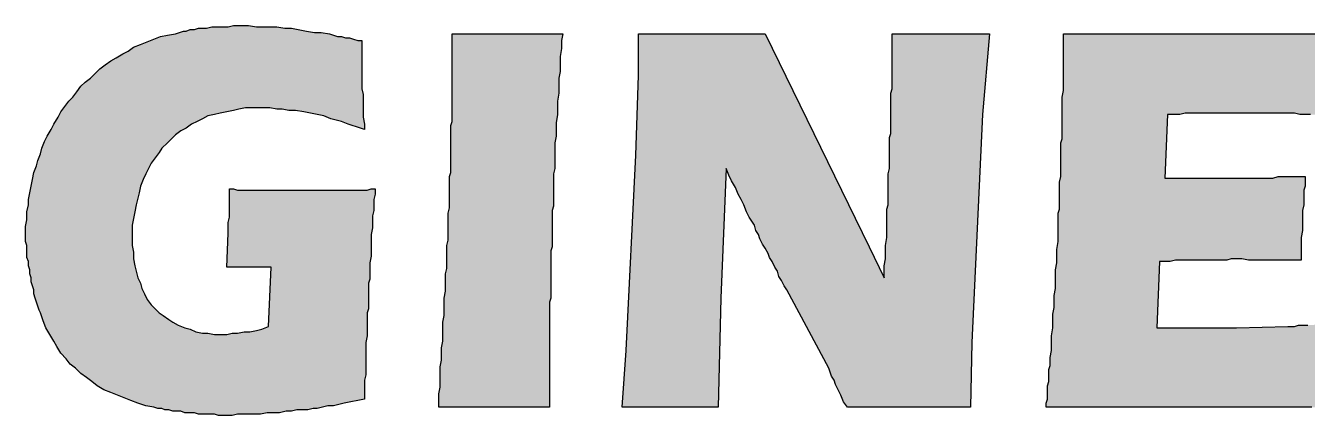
# Model space of a CAD drawing. Extents: x 0 to 22.8, y 0 to 17.
# Drawn here: x 20.2876 to 20.779, y 3.3403 to 3.4898 of the extents above; entities that cross this region are included whole.
import ezdxf

# ---------------------------------------------------------------- set-up
doc = ezdxf.new("R2010")
doc.units = 0
doc.header["$LTSCALE"] = 10
doc.header["$MEASUREMENT"] = 0
doc.layers.add('BDR-18', color=1, linetype='Continuous')

# ---------------------------------------------------------------- blocks, each defined once
blk = doc.blocks.new('hel_logo_md_borderless_NAN')
at = {"layer": 'BDR-18', "linetype": 'ByBlock'}
h = blk.add_hatch(color=256, dxfattribs=at)
h.dxf.hatch_style = 1
h.paths.add_polyline_path([(1.18511, 0.7773), (1.1876, 0.7773), (1.19008, 0.77647), (1.19256, 0.77647), (1.19505, 0.77647), (1.19753, 0.77647), (1.20002, 0.77647), (1.2025, 0.77647), (1.20499, 0.77647), (1.20995, 0.77647), (1.21492, 0.77647), (1.21989, 0.77647), (1.22403, 0.77647), (1.22817, 0.77647), (1.23231, 0.77647), (1.23562, 0.77647), (1.23976, 0.77647), (1.24307, 0.77647), (1.24639, 0.77647), (1.2497, 0.77647), (1.25301, 0.77647), (1.25632, 0.77647), (1.25881, 0.77647), (1.26212, 0.77647), (1.2646, 0.77647), (1.26709, 0.77647), (1.26957, 0.77647), (1.27206, 0.7773), (1.27454, 0.7773), (1.27454, 0.77398), (1.27371, 0.77067), (1.27371, 0.76736), (1.27371, 0.76405), (1.27288, 0.76073), (1.27288, 0.75659), (1.27288, 0.75328), (1.27206, 0.74914), (1.27206, 0.745), (1.27206, 0.74086), (1.27206, 0.73589), (1.27123, 0.73175), (1.27123, 0.72679), (1.27123, 0.7243), (1.27123, 0.72182), (1.2704, 0.71933), (1.2704, 0.71685), (1.2704, 0.71437), (1.2704, 0.71188), (1.2704, 0.7094), (1.2704, 0.70608), (1.2704, 0.7036), (1.26957, 0.70112), (1.26957, 0.69863), (1.26957, 0.69615), (1.26957, 0.69201), (1.26957, 0.68704), (1.26874, 0.6829), (1.26874, 0.67876), (1.26874, 0.67462), (1.26874, 0.67048), (1.26874, 0.66717), (1.26874, 0.66303), (1.26792, 0.65972), (1.26792, 0.6564), (1.26792, 0.65309), (1.26792, 0.65061), (1.26792, 0.64812), (1.26378, 0.64729), (1.25963, 0.64647), (1.25549, 0.64564), (1.25218, 0.64481), (1.24887, 0.64398), (1.24556, 0.64398), (1.24225, 0.64315), (1.23893, 0.64233), (1.23645, 0.64233), (1.23314, 0.6415), (1.22983, 0.6415), (1.22651, 0.6415), (1.2232, 0.64067), (1.21989, 0.64067), (1.21575, 0.63984), (1.21161, 0.63984), (1.2083, 0.63984), (1.20416, 0.63901), (1.20084, 0.63901), (1.1967, 0.63901), (1.19339, 0.63901), (1.19008, 0.63901), (1.18677, 0.63819), (1.18346, 0.63819), (1.18097, 0.63819), (1.17849, 0.63819), (1.176, 0.63901), (1.17352, 0.63901), (1.17104, 0.63901), (1.16855, 0.63901), (1.16607, 0.63901), (1.16358, 0.63984), (1.1611, 0.63984), (1.15779, 0.63984), (1.1553, 0.64067), (1.15282, 0.64067), (1.15034, 0.64067), (1.14785, 0.6415), (1.14537, 0.6415), (1.14371, 0.64233), (1.14123, 0.64233), (1.13874, 0.64315), (1.13377, 0.64398), (1.12881, 0.64564), (1.12467, 0.64729), (1.12053, 0.64895), (1.11639, 0.65061), (1.11225, 0.65226), (1.10811, 0.65392), (1.10397, 0.6564), (1.10065, 0.65889), (1.09734, 0.66137), (1.09403, 0.66386), (1.09072, 0.66717), (1.08741, 0.66965), (1.08492, 0.67296), (1.08161, 0.67628), (1.07912, 0.68042), (1.07747, 0.68373), (1.07498, 0.68787), (1.0725, 0.69201), (1.07084, 0.69615), (1.06919, 0.70112), (1.06836, 0.70277), (1.06753, 0.70526), (1.0667, 0.70774), (1.06588, 0.71023), (1.06505, 0.71271), (1.06505, 0.71519), (1.06422, 0.71768), (1.06339, 0.72016), (1.06339, 0.72265), (1.06256, 0.72513), (1.06256, 0.72761), (1.06174, 0.7301), (1.06174, 0.73258), (1.06091, 0.73507), (1.06091, 0.73755), (1.06091, 0.74003), (1.06091, 0.74252), (1.06008, 0.745), (1.06008, 0.74749), (1.06008, 0.74997), (1.06008, 0.75411), (1.06091, 0.75825), (1.06091, 0.76322), (1.06174, 0.76736), (1.06174, 0.77067), (1.06256, 0.77481), (1.06339, 0.77895), (1.06422, 0.78309), (1.06505, 0.78723), (1.0667, 0.79137), (1.06753, 0.79468), (1.06919, 0.79882), (1.07002, 0.80214), (1.07167, 0.80628), (1.07333, 0.80959), (1.07581, 0.81373), (1.07747, 0.81704), (1.07995, 0.82118), (1.08161, 0.82449), (1.08409, 0.82781), (1.08658, 0.83112), (1.08906, 0.8336), (1.09155, 0.83691), (1.09403, 0.84023), (1.09651, 0.84271), (1.09983, 0.84519), (1.10314, 0.84851), (1.10562, 0.85099), (1.10893, 0.85347), (1.11225, 0.85596), (1.11556, 0.85761), (1.1197, 0.8601), (1.12301, 0.86175), (1.12632, 0.86424), (1.13046, 0.86589), (1.1346, 0.86755), (1.13874, 0.86921), (1.14288, 0.87086), (1.14702, 0.87169), (1.15199, 0.87252), (1.15696, 0.87417), (1.15862, 0.87417), (1.1611, 0.875), (1.16358, 0.875), (1.16607, 0.87583), (1.16855, 0.87583), (1.17104, 0.87583), (1.17435, 0.87666), (1.17683, 0.87666), (1.17932, 0.87666), (1.1818, 0.87666), (1.18428, 0.87666), (1.1876, 0.87749), (1.19008, 0.87749), (1.19256, 0.87749), (1.1967, 0.87749), (1.20167, 0.87666), (1.20581, 0.87666), (1.20995, 0.87666), (1.21409, 0.87666), (1.21906, 0.87583), (1.2232, 0.87583), (1.22734, 0.875), (1.23231, 0.87417), (1.23728, 0.87335), (1.24142, 0.87335), (1.24639, 0.87252), (1.25135, 0.87086), (1.25384, 0.87086), (1.25632, 0.87003), (1.25881, 0.87003), (1.26129, 0.86921), (1.26378, 0.86838), (1.26626, 0.86838), (1.26626, 0.86507), (1.26626, 0.86175), (1.26626, 0.85844), (1.26626, 0.85596), (1.26626, 0.85265), (1.26626, 0.84933), (1.26626, 0.84602), (1.26626, 0.84188), (1.26626, 0.83857), (1.26709, 0.83526), (1.26709, 0.83195), (1.26709, 0.82781), (1.26709, 0.82449), (1.26709, 0.82118), (1.26792, 0.81704), (1.26792, 0.81373), (1.26543, 0.81456), (1.26295, 0.81538), (1.26046, 0.81621), (1.25798, 0.81704), (1.25384, 0.8187), (1.25053, 0.81952), (1.24721, 0.82035), (1.24307, 0.82201), (1.23893, 0.82284), (1.23479, 0.82366), (1.23065, 0.82449), (1.22569, 0.82532), (1.22155, 0.82532), (1.21741, 0.82615), (1.21409, 0.82615), (1.20995, 0.82698), (1.20664, 0.82698), (1.20333, 0.82698), (1.19919, 0.82698), (1.19505, 0.82698), (1.19091, 0.82615), (1.1876, 0.82532), (1.18346, 0.82449), (1.17932, 0.82366), (1.176, 0.82284), (1.17186, 0.82201), (1.16855, 0.82035), (1.16524, 0.8187), (1.16193, 0.81704), (1.15862, 0.81456), (1.1553, 0.8129), (1.15199, 0.81042), (1.14951, 0.80793), (1.14702, 0.80545), (1.14371, 0.80214), (1.14205, 0.79965), (1.13957, 0.79634), (1.13709, 0.79303), (1.13543, 0.78972), (1.13377, 0.7864), (1.13212, 0.78309), (1.13046, 0.77895), (1.12963, 0.77481), (1.12881, 0.7715), (1.12798, 0.76736), (1.12715, 0.76322), (1.12632, 0.75908), (1.12549, 0.75494), (1.12549, 0.7508), (1.12549, 0.74666), (1.12549, 0.74252), (1.12632, 0.73838), (1.12632, 0.73424), (1.12715, 0.7301), (1.12798, 0.72679), (1.12881, 0.72265), (1.13046, 0.71933), (1.13129, 0.71602), (1.13295, 0.71271), (1.1346, 0.7094), (1.13709, 0.70608), (1.13957, 0.7036), (1.14205, 0.70112), (1.14454, 0.69946), (1.14785, 0.69698), (1.15034, 0.69532), (1.15365, 0.69366), (1.15779, 0.69201), (1.1611, 0.69118), (1.16441, 0.68952), (1.16855, 0.6887), (1.17186, 0.6887), (1.176, 0.68787), (1.18014, 0.68787), (1.18346, 0.68787), (1.18677, 0.6887), (1.19008, 0.6887), (1.19422, 0.68952), (1.19753, 0.68952), (1.20167, 0.69035), (1.20499, 0.69118), (1.20913, 0.69284), (1.21078, 0.72927), (1.2083, 0.72927), (1.20664, 0.72927), (1.20333, 0.72927), (1.20084, 0.72927), (1.19919, 0.72927), (1.18346, 0.72927), (1.18428, 0.74997), (1.18428, 0.75163), (1.18428, 0.75411), (1.18428, 0.75659), (1.18511, 0.75991), (1.18511, 0.76322), (1.18511, 0.76736), (1.18511, 0.76902), (1.18511, 0.7715), (1.18511, 0.77398)])
h = blk.add_hatch(color=256, dxfattribs=at)
h.dxf.hatch_style = 1
h.paths.add_polyline_path([(1.31346, 0.64315), (1.31346, 0.64729), (1.31346, 0.65144), (1.31428, 0.65558), (1.31428, 0.65972), (1.31428, 0.66386), (1.31428, 0.668), (1.31511, 0.67214), (1.31511, 0.67545), (1.31511, 0.67959), (1.31594, 0.68373), (1.31594, 0.68787), (1.31594, 0.69118), (1.31594, 0.69532), (1.31677, 0.69946), (1.31677, 0.70277), (1.31677, 0.70691), (1.31677, 0.71023), (1.3176, 0.71437), (1.3176, 0.71768), (1.3176, 0.72099), (1.3176, 0.72513), (1.31842, 0.72844), (1.31842, 0.73175), (1.31842, 0.73589), (1.31842, 0.73921), (1.31842, 0.74252), (1.31925, 0.74583), (1.31925, 0.74914), (1.31925, 0.75245), (1.31925, 0.75577), (1.31925, 0.75908), (1.31925, 0.76239), (1.32008, 0.7657), (1.32008, 0.76902), (1.32008, 0.77233), (1.32008, 0.77564), (1.32008, 0.77812), (1.32008, 0.78144), (1.32008, 0.78475), (1.32091, 0.78723), (1.32091, 0.79054), (1.32091, 0.79386), (1.32091, 0.79634), (1.32091, 0.79965), (1.32091, 0.80214), (1.32091, 0.80545), (1.32091, 0.80793), (1.32091, 0.81042), (1.32091, 0.81373), (1.32091, 0.81621), (1.32174, 0.8187), (1.32174, 0.82118), (1.32174, 0.82449), (1.32174, 0.82698), (1.32174, 0.82946), (1.32174, 0.83195), (1.32174, 0.83443), (1.32174, 0.83691), (1.32174, 0.8394), (1.32174, 0.84188), (1.32174, 0.84602), (1.32174, 0.85099), (1.32174, 0.87252), (1.32505, 0.87252), (1.32753, 0.87252), (1.33085, 0.87252), (1.33333, 0.87252), (1.33664, 0.87252), (1.33913, 0.87252), (1.34161, 0.87252), (1.34327, 0.87252), (1.34741, 0.87252), (1.35155, 0.87252), (1.35403, 0.87252), (1.35651, 0.87252), (1.35817, 0.87252), (1.36065, 0.87252), (1.36314, 0.87252), (1.36728, 0.87252), (1.36893, 0.87252), (1.37142, 0.87252), (1.3739, 0.87252), (1.37639, 0.87252), (1.3797, 0.87252), (1.38218, 0.87252), (1.3855, 0.87252), (1.38964, 0.87252), (1.38881, 0.86838), (1.38881, 0.86341), (1.38798, 0.85844), (1.38798, 0.8543), (1.38798, 0.84933), (1.38715, 0.84519), (1.38715, 0.84023), (1.38715, 0.83609), (1.38632, 0.83112), (1.38632, 0.82698), (1.38632, 0.82284), (1.3855, 0.81787), (1.3855, 0.81373), (1.3855, 0.80959), (1.38467, 0.80545), (1.38467, 0.80131), (1.38467, 0.798), (1.38467, 0.79551), (1.38467, 0.7922), (1.38467, 0.78972), (1.38384, 0.7864), (1.38384, 0.78392), (1.38384, 0.78061), (1.38384, 0.77812), (1.38384, 0.77481), (1.38384, 0.77233), (1.38384, 0.76902), (1.38384, 0.76653), (1.38301, 0.76405), (1.38301, 0.76073), (1.38301, 0.75825), (1.38301, 0.75577), (1.38301, 0.75245), (1.38301, 0.74997), (1.38301, 0.74749), (1.38301, 0.74417), (1.38301, 0.74169), (1.38218, 0.73921), (1.38218, 0.73672), (1.38218, 0.73341), (1.38218, 0.73093), (1.38218, 0.72844), (1.38218, 0.72596), (1.38218, 0.72347), (1.38218, 0.72099), (1.38218, 0.71768), (1.38218, 0.71519), (1.38218, 0.71271), (1.38218, 0.71023), (1.38135, 0.70774), (1.38135, 0.70526), (1.38135, 0.70277), (1.38135, 0.70029), (1.38135, 0.6978), (1.38135, 0.69284), (1.38135, 0.6887), (1.38135, 0.68373), (1.38135, 0.67959), (1.38135, 0.67462), (1.38135, 0.67048), (1.38135, 0.66634), (1.38135, 0.6622), (1.38135, 0.65806), (1.38135, 0.65392), (1.38135, 0.65061), (1.38135, 0.64647), (1.38135, 0.64315), (1.34989, 0.64315), (1.34741, 0.64315), (1.34409, 0.64315), (1.34078, 0.64315), (1.33664, 0.64315), (1.33416, 0.64315), (1.33167, 0.64315), (1.32836, 0.64315), (1.32588, 0.64315), (1.32257, 0.64315), (1.32008, 0.64315), (1.31677, 0.64315)])
h = blk.add_hatch(color=256, dxfattribs=at)
h.dxf.hatch_style = 1
h.paths.add_polyline_path([(1.42607, 0.64315), (1.42855, 0.67793), (1.43435, 0.798), (1.436, 0.84685), (1.436, 0.87252), (1.43932, 0.87252), (1.4418, 0.87252), (1.44511, 0.87252), (1.4476, 0.87252), (1.45008, 0.87252), (1.45339, 0.87252), (1.45588, 0.87252), (1.45836, 0.87252), (1.46085, 0.87252), (1.46333, 0.87252), (1.46581, 0.87252), (1.4683, 0.87252), (1.47327, 0.87252), (1.47741, 0.87252), (1.48072, 0.87252), (1.48486, 0.87252), (1.489, 0.87252), (1.49314, 0.87252), (1.49562, 0.87252), (1.49728, 0.87252), (1.49976, 0.87252), (1.50225, 0.87252), (1.50556, 0.87252), (1.50804, 0.87252), (1.51053, 0.87252), (1.51384, 0.87252), (1.5776, 0.74169), (1.58671, 0.72265), (1.58671, 0.72679), (1.58671, 0.7301), (1.58753, 0.73424), (1.58753, 0.73838), (1.58753, 0.74252), (1.58836, 0.74749), (1.58836, 0.75163), (1.58836, 0.75411), (1.58836, 0.75659), (1.58836, 0.75908), (1.58836, 0.76156), (1.58836, 0.76487), (1.58919, 0.76736), (1.58919, 0.76984), (1.58919, 0.77233), (1.58919, 0.77564), (1.58919, 0.77812), (1.58919, 0.78061), (1.58919, 0.78392), (1.58919, 0.7864), (1.59002, 0.78972), (1.59002, 0.79303), (1.59002, 0.79551), (1.59002, 0.79882), (1.59002, 0.80214), (1.59002, 0.80545), (1.59002, 0.80876), (1.59085, 0.81124), (1.59085, 0.81456), (1.59085, 0.81704), (1.59085, 0.82035), (1.59085, 0.82284), (1.59085, 0.82615), (1.59085, 0.82863), (1.59085, 0.83112), (1.59085, 0.8336), (1.59085, 0.83609), (1.59167, 0.83857), (1.59167, 0.84105), (1.59167, 0.84519), (1.59167, 0.84933), (1.59167, 0.85347), (1.59167, 0.85761), (1.59167, 0.86093), (1.59167, 0.86424), (1.59167, 0.86755), (1.59167, 0.87003), (1.59167, 0.87252), (1.59664, 0.87252), (1.60078, 0.87252), (1.60492, 0.87252), (1.60823, 0.87252), (1.61237, 0.87252), (1.61569, 0.87252), (1.619, 0.87252), (1.62148, 0.87252), (1.62314, 0.87252), (1.62562, 0.87252), (1.62811, 0.87252), (1.63142, 0.87252), (1.63556, 0.87252), (1.63804, 0.87252), (1.6397, 0.87252), (1.64218, 0.87252), (1.6455, 0.87252), (1.64798, 0.87252), (1.65129, 0.87252), (1.64715, 0.82284), (1.64053, 0.6829), (1.6397, 0.64315), (1.63473, 0.64315), (1.62976, 0.64315), (1.62562, 0.64315), (1.62066, 0.64315), (1.61651, 0.64315), (1.61155, 0.64315), (1.60741, 0.64315), (1.60327, 0.64315), (1.59913, 0.64315), (1.59499, 0.64315), (1.59085, 0.64315), (1.58836, 0.64315), (1.58588, 0.64315), (1.58339, 0.64315), (1.58091, 0.64315), (1.57843, 0.64315), (1.57594, 0.64315), (1.57263, 0.64315), (1.57015, 0.64315), (1.56683, 0.64315), (1.56435, 0.64315), (1.56187, 0.64647), (1.56021, 0.65061), (1.55855, 0.65392), (1.5569, 0.65723), (1.55607, 0.65972), (1.55441, 0.6622), (1.55358, 0.66468), (1.55276, 0.66717), (1.52709, 0.71519), (1.52543, 0.71768), (1.52378, 0.72099), (1.52212, 0.72347), (1.52129, 0.72679), (1.51964, 0.72927), (1.51798, 0.73258), (1.51632, 0.73507), (1.5155, 0.73755), (1.51384, 0.74086), (1.51218, 0.74335), (1.51053, 0.74666), (1.5097, 0.74914), (1.50804, 0.75163), (1.50722, 0.75494), (1.50556, 0.75742), (1.5039, 0.75991), (1.50225, 0.76322), (1.50059, 0.76736), (1.49893, 0.77067), (1.49728, 0.77398), (1.49562, 0.77812), (1.49314, 0.78226), (1.49148, 0.78558), (1.48983, 0.78972), (1.48651, 0.71023), (1.48486, 0.64315), (1.48072, 0.64315), (1.47658, 0.64315), (1.47244, 0.64315), (1.4683, 0.64315), (1.46499, 0.64315), (1.4625, 0.64315), (1.45919, 0.64315), (1.45671, 0.64315), (1.45422, 0.64315), (1.45174, 0.64315), (1.44843, 0.64315), (1.44511, 0.64315), (1.44097, 0.64315), (1.43849, 0.64315), (1.436, 0.64315), (1.43352, 0.64315), (1.43104, 0.64315), (1.42855, 0.64315)])
h = blk.add_hatch(color=256, dxfattribs=at)
h.dxf.hatch_style = 1
h.paths.add_polyline_path([(1.68607, 0.64315), (1.68607, 0.64564), (1.6869, 0.64812), (1.6869, 0.65061), (1.6869, 0.65392), (1.6869, 0.6564), (1.68773, 0.65889), (1.68773, 0.66137), (1.68773, 0.66386), (1.68773, 0.66634), (1.68855, 0.66882), (1.68855, 0.67379), (1.68938, 0.67793), (1.68938, 0.6829), (1.68938, 0.68704), (1.69021, 0.69201), (1.69021, 0.69615), (1.69021, 0.70029), (1.69104, 0.70443), (1.69104, 0.70774), (1.69104, 0.71188), (1.69187, 0.71602), (1.69187, 0.71933), (1.69187, 0.72347), (1.69187, 0.72761), (1.69269, 0.73175), (1.69269, 0.73589), (1.69269, 0.74003), (1.69352, 0.745), (1.69352, 0.74997), (1.69352, 0.75245), (1.69352, 0.75494), (1.69352, 0.75742), (1.69352, 0.75991), (1.69352, 0.76239), (1.69435, 0.76487), (1.69435, 0.76736), (1.69435, 0.77067), (1.69435, 0.77316), (1.69435, 0.77564), (1.69435, 0.77895), (1.69435, 0.78144), (1.69518, 0.78475), (1.69518, 0.78723), (1.69518, 0.79054), (1.69518, 0.79386), (1.69518, 0.79634), (1.69518, 0.79965), (1.69518, 0.80214), (1.69518, 0.80545), (1.69601, 0.80793), (1.69601, 0.81042), (1.69601, 0.8129), (1.69601, 0.81538), (1.69601, 0.8187), (1.69601, 0.82035), (1.69601, 0.82532), (1.69601, 0.82946), (1.69601, 0.8336), (1.69683, 0.83774), (1.69683, 0.84188), (1.69683, 0.84519), (1.69683, 0.84768), (1.69683, 0.85099), (1.69683, 0.85347), (1.69683, 0.85596), (1.69683, 0.85761), (1.69683, 0.87252), (1.70097, 0.87252), (1.70594, 0.87252), (1.71091, 0.87252), (1.71505, 0.87252), (1.71753, 0.87252), (1.72002, 0.87252), (1.7225, 0.87252), (1.72581, 0.87252), (1.7283, 0.87252), (1.73078, 0.87252), (1.73327, 0.87252), (1.73575, 0.87252), (1.73824, 0.87252), (1.74155, 0.87252), (1.74403, 0.87252), (1.74652, 0.87252), (1.74983, 0.87252), (1.75231, 0.87252), (1.75562, 0.87252), (1.75811, 0.87252), (1.76142, 0.87252), (1.7639, 0.87252), (1.76722, 0.87252), (1.77053, 0.87252), (1.77301, 0.87252), (1.77632, 0.87252), (1.77964, 0.87252), (1.78295, 0.87252), (1.78543, 0.87252), (1.78874, 0.87252), (1.79123, 0.87252), (1.79371, 0.87252), (1.79702, 0.87252), (1.79951, 0.87252), (1.80199, 0.87252), (1.80531, 0.87252), (1.80779, 0.87252), (1.81027, 0.87252), (1.81359, 0.87252), (1.81607, 0.87252), (1.81855, 0.87252), (1.82104, 0.87252), (1.82352, 0.87252), (1.82601, 0.87252), (1.82849, 0.87252), (1.8318, 0.87252), (1.83429, 0.87252), (1.83677, 0.87252), (1.83925, 0.87252), (1.84174, 0.87252), (1.84588, 0.87252), (1.85085, 0.87252), (1.85581, 0.87252), (1.85996, 0.87252), (1.86492, 0.87252), (1.8641, 0.86755), (1.8641, 0.86589), (1.8641, 0.86258), (1.8641, 0.86093), (1.8641, 0.85844), (1.86327, 0.85596), (1.86327, 0.85265), (1.86244, 0.83443), (1.86244, 0.83112), (1.86244, 0.82863), (1.86244, 0.82532), (1.86244, 0.82284), (1.85913, 0.82284), (1.85499, 0.82284), (1.85167, 0.82284), (1.84836, 0.82284), (1.84505, 0.82284), (1.84174, 0.82284), (1.83843, 0.82366), (1.83594, 0.82366), (1.83263, 0.82366), (1.82932, 0.82366), (1.82683, 0.82366), (1.82435, 0.82366), (1.82104, 0.82366), (1.81855, 0.82366), (1.81607, 0.82366), (1.81359, 0.82366), (1.8111, 0.82366), (1.80862, 0.82366), (1.80613, 0.82366), (1.80365, 0.82366), (1.79951, 0.82366), (1.79537, 0.82366), (1.79206, 0.82366), (1.78874, 0.82366), (1.78626, 0.82366), (1.7846, 0.82366), (1.78212, 0.82366), (1.77964, 0.82366), (1.77715, 0.82366), (1.77467, 0.82366), (1.77136, 0.82366), (1.76804, 0.82284), (1.76473, 0.82284), (1.76059, 0.82284), (1.75894, 0.78392), (1.76308, 0.78392), (1.76804, 0.78392), (1.77053, 0.78392), (1.77301, 0.78392), (1.7755, 0.78392), (1.77798, 0.78392), (1.78046, 0.78392), (1.78295, 0.78392), (1.78626, 0.78392), (1.78874, 0.78392), (1.79123, 0.78392), (1.79454, 0.78392), (1.79702, 0.78392), (1.80034, 0.78392), (1.80282, 0.78392), (1.80613, 0.78392), (1.80779, 0.78392), (1.81027, 0.78392), (1.81276, 0.78392), (1.81524, 0.78392), (1.81855, 0.78392), (1.82187, 0.78392), (1.82518, 0.78392), (1.82849, 0.78475), (1.83263, 0.78475), (1.83677, 0.78475), (1.84091, 0.78475), (1.84505, 0.78475), (1.84505, 0.78226), (1.84505, 0.77895), (1.84422, 0.77647), (1.84422, 0.77398), (1.84422, 0.77067), (1.84422, 0.76736), (1.84339, 0.76405), (1.84339, 0.76156), (1.84339, 0.75825), (1.84339, 0.75494), (1.84339, 0.75163), (1.84257, 0.74749), (1.84257, 0.74417), (1.84257, 0.74086), (1.84257, 0.73755), (1.84257, 0.73341), (1.83925, 0.73341), (1.83594, 0.73341), (1.83263, 0.73341), (1.83015, 0.73341), (1.82683, 0.73341), (1.82435, 0.73341), (1.82187, 0.73341), (1.81938, 0.73341), (1.8169, 0.73341), (1.81441, 0.73341), (1.81027, 0.73341), (1.80613, 0.73424), (1.80199, 0.73424), (1.79951, 0.73424), (1.79702, 0.73341), (1.79454, 0.73341), (1.79123, 0.73341), (1.78874, 0.73341), (1.78626, 0.73341), (1.78295, 0.73341), (1.78046, 0.73341), (1.77715, 0.73341), (1.77467, 0.73341), (1.77136, 0.73341), (1.76804, 0.73341), (1.76556, 0.73341), (1.76225, 0.73258), (1.75894, 0.73258), (1.75562, 0.73258), (1.75397, 0.69201), (1.77136, 0.69201), (1.77301, 0.69201), (1.77632, 0.69201), (1.77964, 0.69201), (1.78295, 0.69201), (1.78709, 0.69201), (1.78957, 0.69201), (1.79206, 0.69201), (1.79454, 0.69201), (1.79702, 0.69201), (1.80034, 0.69201), (1.80282, 0.69201), (1.83429, 0.69284), (1.83594, 0.69284), (1.83843, 0.69284), (1.84091, 0.69366), (1.84339, 0.69366), (1.84671, 0.69366), (1.85002, 0.69366), (1.85333, 0.69449), (1.85747, 0.69449), (1.85664, 0.69118), (1.85664, 0.68787), (1.85664, 0.68538), (1.85664, 0.68207), (1.85581, 0.67876), (1.85581, 0.67545), (1.85581, 0.67214), (1.85581, 0.66882), (1.85499, 0.66551), (1.85499, 0.66303), (1.85499, 0.65972), (1.85499, 0.6564), (1.85499, 0.65309), (1.85416, 0.64978), (1.85416, 0.64647), (1.85416, 0.64315), (1.84919, 0.64315), (1.84505, 0.64315), (1.84008, 0.64315), (1.83511, 0.64315), (1.83015, 0.64315), (1.82601, 0.64315), (1.82352, 0.64315), (1.82104, 0.64315), (1.81855, 0.64315), (1.81607, 0.64315), (1.81359, 0.64315), (1.81027, 0.64315), (1.80779, 0.64315), (1.80531, 0.64315), (1.80282, 0.64315), (1.80034, 0.64315), (1.79785, 0.64315), (1.79537, 0.64315), (1.79288, 0.64315), (1.78957, 0.64315), (1.78709, 0.64315), (1.7846, 0.64315), (1.78212, 0.64315), (1.77881, 0.64315), (1.77632, 0.64315), (1.77384, 0.64315), (1.7076, 0.64315)])
for points in [[(1.18511, 0.7773), (1.1876, 0.7773), (1.19008, 0.77647), (1.19256, 0.77647), (1.19505, 0.77647), (1.19753, 0.77647), (1.20002, 0.77647), (1.2025, 0.77647), (1.20499, 0.77647), (1.20995, 0.77647), (1.21492, 0.77647), (1.21989, 0.77647), (1.22403, 0.77647), (1.22817, 0.77647), (1.23231, 0.77647), (1.23562, 0.77647), (1.23976, 0.77647), (1.24307, 0.77647), (1.24639, 0.77647), (1.2497, 0.77647), (1.25301, 0.77647), (1.25632, 0.77647), (1.25881, 0.77647), (1.26212, 0.77647), (1.2646, 0.77647), (1.26709, 0.77647), (1.26957, 0.77647), (1.27206, 0.7773), (1.27454, 0.7773), (1.27454, 0.77398), (1.27371, 0.77067), (1.27371, 0.76736), (1.27371, 0.76405), (1.27288, 0.76073), (1.27288, 0.75659), (1.27288, 0.75328), (1.27206, 0.74914), (1.27206, 0.745), (1.27206, 0.74086), (1.27206, 0.73589), (1.27123, 0.73175), (1.27123, 0.72679), (1.27123, 0.7243), (1.27123, 0.72182), (1.2704, 0.71933), (1.2704, 0.71685), (1.2704, 0.71437), (1.2704, 0.71188), (1.2704, 0.7094), (1.2704, 0.70608), (1.2704, 0.7036), (1.26957, 0.70112), (1.26957, 0.69863), (1.26957, 0.69615), (1.26957, 0.69201), (1.26957, 0.68704), (1.26874, 0.6829), (1.26874, 0.67876), (1.26874, 0.67462), (1.26874, 0.67048), (1.26874, 0.66717), (1.26874, 0.66303), (1.26792, 0.65972), (1.26792, 0.6564), (1.26792, 0.65309), (1.26792, 0.65061), (1.26792, 0.64812), (1.26378, 0.64729), (1.25963, 0.64647), (1.25549, 0.64564), (1.25218, 0.64481), (1.24887, 0.64398), (1.24556, 0.64398), (1.24225, 0.64315), (1.23893, 0.64233), (1.23645, 0.64233), (1.23314, 0.6415), (1.22983, 0.6415), (1.22651, 0.6415), (1.2232, 0.64067), (1.21989, 0.64067), (1.21575, 0.63984), (1.21161, 0.63984), (1.2083, 0.63984), (1.20416, 0.63901), (1.20084, 0.63901), (1.1967, 0.63901), (1.19339, 0.63901), (1.19008, 0.63901), (1.18677, 0.63819), (1.18346, 0.63819), (1.18097, 0.63819), (1.17849, 0.63819), (1.176, 0.63901), (1.17352, 0.63901), (1.17104, 0.63901), (1.16855, 0.63901), (1.16607, 0.63901), (1.16358, 0.63984), (1.1611, 0.63984), (1.15779, 0.63984), (1.1553, 0.64067), (1.15282, 0.64067), (1.15034, 0.64067), (1.14785, 0.6415), (1.14537, 0.6415), (1.14371, 0.64233), (1.14123, 0.64233), (1.13874, 0.64315), (1.13377, 0.64398), (1.12881, 0.64564), (1.12467, 0.64729), (1.12053, 0.64895), (1.11639, 0.65061), (1.11225, 0.65226), (1.10811, 0.65392), (1.10397, 0.6564), (1.10065, 0.65889), (1.09734, 0.66137), (1.09403, 0.66386), (1.09072, 0.66717), (1.08741, 0.66965), (1.08492, 0.67296), (1.08161, 0.67628), (1.07912, 0.68042), (1.07747, 0.68373), (1.07498, 0.68787), (1.0725, 0.69201), (1.07084, 0.69615), (1.06919, 0.70112), (1.06836, 0.70277), (1.06753, 0.70526), (1.0667, 0.70774), (1.06588, 0.71023), (1.06505, 0.71271), (1.06505, 0.71519), (1.06422, 0.71768), (1.06339, 0.72016), (1.06339, 0.72265), (1.06256, 0.72513), (1.06256, 0.72761), (1.06174, 0.7301), (1.06174, 0.73258), (1.06091, 0.73507), (1.06091, 0.73755), (1.06091, 0.74003), (1.06091, 0.74252), (1.06008, 0.745), (1.06008, 0.74749), (1.06008, 0.74997), (1.06008, 0.75411), (1.06091, 0.75825), (1.06091, 0.76322), (1.06174, 0.76736), (1.06174, 0.77067), (1.06256, 0.77481), (1.06339, 0.77895), (1.06422, 0.78309), (1.06505, 0.78723), (1.0667, 0.79137), (1.06753, 0.79468), (1.06919, 0.79882), (1.07002, 0.80214), (1.07167, 0.80628), (1.07333, 0.80959), (1.07581, 0.81373), (1.07747, 0.81704), (1.07995, 0.82118), (1.08161, 0.82449), (1.08409, 0.82781), (1.08658, 0.83112), (1.08906, 0.8336), (1.09155, 0.83691), (1.09403, 0.84023), (1.09651, 0.84271), (1.09983, 0.84519), (1.10314, 0.84851), (1.10562, 0.85099), (1.10893, 0.85347), (1.11225, 0.85596), (1.11556, 0.85761), (1.1197, 0.8601), (1.12301, 0.86175), (1.12632, 0.86424), (1.13046, 0.86589), (1.1346, 0.86755), (1.13874, 0.86921), (1.14288, 0.87086), (1.14702, 0.87169), (1.15199, 0.87252), (1.15696, 0.87417), (1.15862, 0.87417), (1.1611, 0.875), (1.16358, 0.875), (1.16607, 0.87583), (1.16855, 0.87583), (1.17104, 0.87583), (1.17435, 0.87666), (1.17683, 0.87666), (1.17932, 0.87666), (1.1818, 0.87666), (1.18428, 0.87666), (1.1876, 0.87749), (1.19008, 0.87749), (1.19256, 0.87749), (1.1967, 0.87749), (1.20167, 0.87666), (1.20581, 0.87666), (1.20995, 0.87666), (1.21409, 0.87666), (1.21906, 0.87583), (1.2232, 0.87583), (1.22734, 0.875), (1.23231, 0.87417), (1.23728, 0.87335), (1.24142, 0.87335), (1.24639, 0.87252), (1.25135, 0.87086), (1.25384, 0.87086), (1.25632, 0.87003), (1.25881, 0.87003), (1.26129, 0.86921), (1.26378, 0.86838), (1.26626, 0.86838), (1.26626, 0.86507), (1.26626, 0.86175), (1.26626, 0.85844), (1.26626, 0.85596), (1.26626, 0.85265), (1.26626, 0.84933), (1.26626, 0.84602), (1.26626, 0.84188), (1.26626, 0.83857), (1.26709, 0.83526), (1.26709, 0.83195), (1.26709, 0.82781), (1.26709, 0.82449), (1.26709, 0.82118), (1.26792, 0.81704), (1.26792, 0.81373), (1.26543, 0.81456), (1.26295, 0.81538), (1.26046, 0.81621), (1.25798, 0.81704), (1.25384, 0.8187), (1.25053, 0.81952), (1.24721, 0.82035), (1.24307, 0.82201), (1.23893, 0.82284), (1.23479, 0.82366), (1.23065, 0.82449), (1.22569, 0.82532), (1.22155, 0.82532), (1.21741, 0.82615), (1.21409, 0.82615), (1.20995, 0.82698), (1.20664, 0.82698), (1.20333, 0.82698), (1.19919, 0.82698), (1.19505, 0.82698), (1.19091, 0.82615), (1.1876, 0.82532), (1.18346, 0.82449), (1.17932, 0.82366), (1.176, 0.82284), (1.17186, 0.82201), (1.16855, 0.82035), (1.16524, 0.8187), (1.16193, 0.81704), (1.15862, 0.81456), (1.1553, 0.8129), (1.15199, 0.81042), (1.14951, 0.80793), (1.14702, 0.80545), (1.14371, 0.80214), (1.14205, 0.79965), (1.13957, 0.79634), (1.13709, 0.79303), (1.13543, 0.78972), (1.13377, 0.7864), (1.13212, 0.78309), (1.13046, 0.77895), (1.12963, 0.77481), (1.12881, 0.7715), (1.12798, 0.76736), (1.12715, 0.76322), (1.12632, 0.75908), (1.12549, 0.75494), (1.12549, 0.7508), (1.12549, 0.74666), (1.12549, 0.74252), (1.12632, 0.73838), (1.12632, 0.73424), (1.12715, 0.7301), (1.12798, 0.72679), (1.12881, 0.72265), (1.13046, 0.71933), (1.13129, 0.71602), (1.13295, 0.71271), (1.1346, 0.7094), (1.13709, 0.70608), (1.13957, 0.7036), (1.14205, 0.70112), (1.14454, 0.69946), (1.14785, 0.69698), (1.15034, 0.69532), (1.15365, 0.69366), (1.15779, 0.69201), (1.1611, 0.69118), (1.16441, 0.68952), (1.16855, 0.6887), (1.17186, 0.6887), (1.176, 0.68787), (1.18014, 0.68787), (1.18346, 0.68787), (1.18677, 0.6887), (1.19008, 0.6887), (1.19422, 0.68952), (1.19753, 0.68952), (1.20167, 0.69035), (1.20499, 0.69118), (1.20913, 0.69284), (1.21078, 0.72927), (1.2083, 0.72927), (1.20664, 0.72927), (1.20333, 0.72927), (1.20084, 0.72927), (1.19919, 0.72927), (1.18346, 0.72927), (1.18428, 0.74997), (1.18428, 0.75163), (1.18428, 0.75411), (1.18428, 0.75659), (1.18511, 0.75991), (1.18511, 0.76322), (1.18511, 0.76736), (1.18511, 0.76902), (1.18511, 0.7715), (1.18511, 0.77398)], [(1.31346, 0.64315), (1.31346, 0.64729), (1.31346, 0.65144), (1.31428, 0.65558), (1.31428, 0.65972), (1.31428, 0.66386), (1.31428, 0.668), (1.31511, 0.67214), (1.31511, 0.67545), (1.31511, 0.67959), (1.31594, 0.68373), (1.31594, 0.68787), (1.31594, 0.69118), (1.31594, 0.69532), (1.31677, 0.69946), (1.31677, 0.70277), (1.31677, 0.70691), (1.31677, 0.71023), (1.3176, 0.71437), (1.3176, 0.71768), (1.3176, 0.72099), (1.3176, 0.72513), (1.31842, 0.72844), (1.31842, 0.73175), (1.31842, 0.73589), (1.31842, 0.73921), (1.31842, 0.74252), (1.31925, 0.74583), (1.31925, 0.74914), (1.31925, 0.75245), (1.31925, 0.75577), (1.31925, 0.75908), (1.31925, 0.76239), (1.32008, 0.7657), (1.32008, 0.76902), (1.32008, 0.77233), (1.32008, 0.77564), (1.32008, 0.77812), (1.32008, 0.78144), (1.32008, 0.78475), (1.32091, 0.78723), (1.32091, 0.79054), (1.32091, 0.79386), (1.32091, 0.79634), (1.32091, 0.79965), (1.32091, 0.80214), (1.32091, 0.80545), (1.32091, 0.80793), (1.32091, 0.81042), (1.32091, 0.81373), (1.32091, 0.81621), (1.32174, 0.8187), (1.32174, 0.82118), (1.32174, 0.82449), (1.32174, 0.82698), (1.32174, 0.82946), (1.32174, 0.83195), (1.32174, 0.83443), (1.32174, 0.83691), (1.32174, 0.8394), (1.32174, 0.84188), (1.32174, 0.84602), (1.32174, 0.85099), (1.32174, 0.87252), (1.32505, 0.87252), (1.32753, 0.87252), (1.33085, 0.87252), (1.33333, 0.87252), (1.33664, 0.87252), (1.33913, 0.87252), (1.34161, 0.87252), (1.34327, 0.87252), (1.34741, 0.87252), (1.35155, 0.87252), (1.35403, 0.87252), (1.35651, 0.87252), (1.35817, 0.87252), (1.36065, 0.87252), (1.36314, 0.87252), (1.36728, 0.87252), (1.36893, 0.87252), (1.37142, 0.87252), (1.3739, 0.87252), (1.37639, 0.87252), (1.3797, 0.87252), (1.38218, 0.87252), (1.3855, 0.87252), (1.38964, 0.87252), (1.38881, 0.86838), (1.38881, 0.86341), (1.38798, 0.85844), (1.38798, 0.8543), (1.38798, 0.84933), (1.38715, 0.84519), (1.38715, 0.84023), (1.38715, 0.83609), (1.38632, 0.83112), (1.38632, 0.82698), (1.38632, 0.82284), (1.3855, 0.81787), (1.3855, 0.81373), (1.3855, 0.80959), (1.38467, 0.80545), (1.38467, 0.80131), (1.38467, 0.798), (1.38467, 0.79551), (1.38467, 0.7922), (1.38467, 0.78972), (1.38384, 0.7864), (1.38384, 0.78392), (1.38384, 0.78061), (1.38384, 0.77812), (1.38384, 0.77481), (1.38384, 0.77233), (1.38384, 0.76902), (1.38384, 0.76653), (1.38301, 0.76405), (1.38301, 0.76073), (1.38301, 0.75825), (1.38301, 0.75577), (1.38301, 0.75245), (1.38301, 0.74997), (1.38301, 0.74749), (1.38301, 0.74417), (1.38301, 0.74169), (1.38218, 0.73921), (1.38218, 0.73672), (1.38218, 0.73341), (1.38218, 0.73093), (1.38218, 0.72844), (1.38218, 0.72596), (1.38218, 0.72347), (1.38218, 0.72099), (1.38218, 0.71768), (1.38218, 0.71519), (1.38218, 0.71271), (1.38218, 0.71023), (1.38135, 0.70774), (1.38135, 0.70526), (1.38135, 0.70277), (1.38135, 0.70029), (1.38135, 0.6978), (1.38135, 0.69284), (1.38135, 0.6887), (1.38135, 0.68373), (1.38135, 0.67959), (1.38135, 0.67462), (1.38135, 0.67048), (1.38135, 0.66634), (1.38135, 0.6622), (1.38135, 0.65806), (1.38135, 0.65392), (1.38135, 0.65061), (1.38135, 0.64647), (1.38135, 0.64315), (1.34989, 0.64315), (1.34741, 0.64315), (1.34409, 0.64315), (1.34078, 0.64315), (1.33664, 0.64315), (1.33416, 0.64315), (1.33167, 0.64315), (1.32836, 0.64315), (1.32588, 0.64315), (1.32257, 0.64315), (1.32008, 0.64315), (1.31677, 0.64315)], [(1.42607, 0.64315), (1.42855, 0.67793), (1.43435, 0.798), (1.436, 0.84685), (1.436, 0.87252), (1.43932, 0.87252), (1.4418, 0.87252), (1.44511, 0.87252), (1.4476, 0.87252), (1.45008, 0.87252), (1.45339, 0.87252), (1.45588, 0.87252), (1.45836, 0.87252), (1.46085, 0.87252), (1.46333, 0.87252), (1.46581, 0.87252), (1.4683, 0.87252), (1.47327, 0.87252), (1.47741, 0.87252), (1.48072, 0.87252), (1.48486, 0.87252), (1.489, 0.87252), (1.49314, 0.87252), (1.49562, 0.87252), (1.49728, 0.87252), (1.49976, 0.87252), (1.50225, 0.87252), (1.50556, 0.87252), (1.50804, 0.87252), (1.51053, 0.87252), (1.51384, 0.87252), (1.5776, 0.74169), (1.58671, 0.72265), (1.58671, 0.72679), (1.58671, 0.7301), (1.58753, 0.73424), (1.58753, 0.73838), (1.58753, 0.74252), (1.58836, 0.74749), (1.58836, 0.75163), (1.58836, 0.75411), (1.58836, 0.75659), (1.58836, 0.75908), (1.58836, 0.76156), (1.58836, 0.76487), (1.58919, 0.76736), (1.58919, 0.76984), (1.58919, 0.77233), (1.58919, 0.77564), (1.58919, 0.77812), (1.58919, 0.78061), (1.58919, 0.78392), (1.58919, 0.7864), (1.59002, 0.78972), (1.59002, 0.79303), (1.59002, 0.79551), (1.59002, 0.79882), (1.59002, 0.80214), (1.59002, 0.80545), (1.59002, 0.80876), (1.59085, 0.81124), (1.59085, 0.81456), (1.59085, 0.81704), (1.59085, 0.82035), (1.59085, 0.82284), (1.59085, 0.82615), (1.59085, 0.82863), (1.59085, 0.83112), (1.59085, 0.8336), (1.59085, 0.83609), (1.59167, 0.83857), (1.59167, 0.84105), (1.59167, 0.84519), (1.59167, 0.84933), (1.59167, 0.85347), (1.59167, 0.85761), (1.59167, 0.86093), (1.59167, 0.86424), (1.59167, 0.86755), (1.59167, 0.87003), (1.59167, 0.87252), (1.59664, 0.87252), (1.60078, 0.87252), (1.60492, 0.87252), (1.60823, 0.87252), (1.61237, 0.87252), (1.61569, 0.87252), (1.619, 0.87252), (1.62148, 0.87252), (1.62314, 0.87252), (1.62562, 0.87252), (1.62811, 0.87252), (1.63142, 0.87252), (1.63556, 0.87252), (1.63804, 0.87252), (1.6397, 0.87252), (1.64218, 0.87252), (1.6455, 0.87252), (1.64798, 0.87252), (1.65129, 0.87252), (1.64715, 0.82284), (1.64053, 0.6829), (1.6397, 0.64315), (1.63473, 0.64315), (1.62976, 0.64315), (1.62562, 0.64315), (1.62066, 0.64315), (1.61651, 0.64315), (1.61155, 0.64315), (1.60741, 0.64315), (1.60327, 0.64315), (1.59913, 0.64315), (1.59499, 0.64315), (1.59085, 0.64315), (1.58836, 0.64315), (1.58588, 0.64315), (1.58339, 0.64315), (1.58091, 0.64315), (1.57843, 0.64315), (1.57594, 0.64315), (1.57263, 0.64315), (1.57015, 0.64315), (1.56683, 0.64315), (1.56435, 0.64315), (1.56187, 0.64647), (1.56021, 0.65061), (1.55855, 0.65392), (1.5569, 0.65723), (1.55607, 0.65972), (1.55441, 0.6622), (1.55358, 0.66468), (1.55276, 0.66717), (1.52709, 0.71519), (1.52543, 0.71768), (1.52378, 0.72099), (1.52212, 0.72347), (1.52129, 0.72679), (1.51964, 0.72927), (1.51798, 0.73258), (1.51632, 0.73507), (1.5155, 0.73755), (1.51384, 0.74086), (1.51218, 0.74335), (1.51053, 0.74666), (1.5097, 0.74914), (1.50804, 0.75163), (1.50722, 0.75494), (1.50556, 0.75742), (1.5039, 0.75991), (1.50225, 0.76322), (1.50059, 0.76736), (1.49893, 0.77067), (1.49728, 0.77398), (1.49562, 0.77812), (1.49314, 0.78226), (1.49148, 0.78558), (1.48983, 0.78972), (1.48651, 0.71023), (1.48486, 0.64315), (1.48072, 0.64315), (1.47658, 0.64315), (1.47244, 0.64315), (1.4683, 0.64315), (1.46499, 0.64315), (1.4625, 0.64315), (1.45919, 0.64315), (1.45671, 0.64315), (1.45422, 0.64315), (1.45174, 0.64315), (1.44843, 0.64315), (1.44511, 0.64315), (1.44097, 0.64315), (1.43849, 0.64315), (1.436, 0.64315), (1.43352, 0.64315), (1.43104, 0.64315), (1.42855, 0.64315)]]:
    blk.add_lwpolyline(points, close=True, dxfattribs=at)
for points in [[(1.84836, 0.82284), (1.84505, 0.82284), (1.84174, 0.82284), (1.83843, 0.82366), (1.83594, 0.82366), (1.83263, 0.82366), (1.82932, 0.82366), (1.82683, 0.82366), (1.82435, 0.82366), (1.82104, 0.82366), (1.81855, 0.82366), (1.81607, 0.82366), (1.81359, 0.82366), (1.8111, 0.82366), (1.80862, 0.82366), (1.80613, 0.82366), (1.80365, 0.82366), (1.79951, 0.82366), (1.79537, 0.82366), (1.79206, 0.82366), (1.78874, 0.82366), (1.78626, 0.82366), (1.7846, 0.82366), (1.78212, 0.82366), (1.77964, 0.82366), (1.77715, 0.82366), (1.77467, 0.82366), (1.77136, 0.82366), (1.76804, 0.82284), (1.76473, 0.82284), (1.76059, 0.82284), (1.75894, 0.78392), (1.76308, 0.78392), (1.76804, 0.78392), (1.77053, 0.78392), (1.77301, 0.78392), (1.7755, 0.78392), (1.77798, 0.78392), (1.78046, 0.78392), (1.78295, 0.78392), (1.78626, 0.78392), (1.78874, 0.78392), (1.79123, 0.78392), (1.79454, 0.78392), (1.79702, 0.78392), (1.80034, 0.78392), (1.80282, 0.78392), (1.80613, 0.78392), (1.80779, 0.78392), (1.81027, 0.78392), (1.81276, 0.78392), (1.81524, 0.78392), (1.81855, 0.78392), (1.82187, 0.78392), (1.82518, 0.78392), (1.82849, 0.78475), (1.83263, 0.78475), (1.83677, 0.78475), (1.84091, 0.78475), (1.84505, 0.78475), (1.84505, 0.78226), (1.84505, 0.77895), (1.84422, 0.77647), (1.84422, 0.77398), (1.84422, 0.77067), (1.84422, 0.76736), (1.84339, 0.76405), (1.84339, 0.76156), (1.84339, 0.75825), (1.84339, 0.75494), (1.84339, 0.75163), (1.84257, 0.74749), (1.84257, 0.74417), (1.84257, 0.74086), (1.84257, 0.73755), (1.84257, 0.73341), (1.83925, 0.73341), (1.83594, 0.73341), (1.83263, 0.73341), (1.83015, 0.73341), (1.82683, 0.73341), (1.82435, 0.73341), (1.82187, 0.73341), (1.81938, 0.73341), (1.8169, 0.73341), (1.81441, 0.73341), (1.81027, 0.73341), (1.80613, 0.73424), (1.80199, 0.73424), (1.79951, 0.73424), (1.79702, 0.73341), (1.79454, 0.73341), (1.79123, 0.73341), (1.78874, 0.73341), (1.78626, 0.73341), (1.78295, 0.73341), (1.78046, 0.73341), (1.77715, 0.73341), (1.77467, 0.73341), (1.77136, 0.73341), (1.76804, 0.73341), (1.76556, 0.73341), (1.76225, 0.73258), (1.75894, 0.73258), (1.75562, 0.73258), (1.75397, 0.69201), (1.77136, 0.69201), (1.77301, 0.69201), (1.77632, 0.69201), (1.77964, 0.69201), (1.78295, 0.69201), (1.78709, 0.69201), (1.78957, 0.69201), (1.79206, 0.69201), (1.79454, 0.69201), (1.79702, 0.69201), (1.80034, 0.69201), (1.80282, 0.69201), (1.83429, 0.69284), (1.83594, 0.69284), (1.83843, 0.69284), (1.84091, 0.69366), (1.84339, 0.69366), (1.84671, 0.69366)], [(1.84919, 0.64315), (1.84505, 0.64315), (1.84008, 0.64315), (1.83511, 0.64315), (1.83015, 0.64315), (1.82601, 0.64315), (1.82352, 0.64315), (1.82104, 0.64315), (1.81855, 0.64315), (1.81607, 0.64315), (1.81359, 0.64315), (1.81027, 0.64315), (1.80779, 0.64315), (1.80531, 0.64315), (1.80282, 0.64315), (1.80034, 0.64315), (1.79785, 0.64315), (1.79537, 0.64315), (1.79288, 0.64315), (1.78957, 0.64315), (1.78709, 0.64315), (1.7846, 0.64315), (1.78212, 0.64315), (1.77881, 0.64315), (1.77632, 0.64315), (1.77384, 0.64315), (1.7076, 0.64315), (1.68607, 0.64315), (1.68607, 0.64564), (1.6869, 0.64812), (1.6869, 0.65061), (1.6869, 0.65392), (1.6869, 0.6564), (1.68773, 0.65889), (1.68773, 0.66137), (1.68773, 0.66386), (1.68773, 0.66634), (1.68855, 0.66882), (1.68855, 0.67379), (1.68938, 0.67793), (1.68938, 0.6829), (1.68938, 0.68704), (1.69021, 0.69201), (1.69021, 0.69615), (1.69021, 0.70029), (1.69104, 0.70443), (1.69104, 0.70774), (1.69104, 0.71188), (1.69187, 0.71602), (1.69187, 0.71933), (1.69187, 0.72347), (1.69187, 0.72761), (1.69269, 0.73175), (1.69269, 0.73589), (1.69269, 0.74003), (1.69352, 0.745), (1.69352, 0.74997), (1.69352, 0.75245), (1.69352, 0.75494), (1.69352, 0.75742), (1.69352, 0.75991), (1.69352, 0.76239), (1.69435, 0.76487), (1.69435, 0.76736), (1.69435, 0.77067), (1.69435, 0.77316), (1.69435, 0.77564), (1.69435, 0.77895), (1.69435, 0.78144), (1.69518, 0.78475), (1.69518, 0.78723), (1.69518, 0.79054), (1.69518, 0.79386), (1.69518, 0.79634), (1.69518, 0.79965), (1.69518, 0.80214), (1.69518, 0.80545), (1.69601, 0.80793), (1.69601, 0.81042), (1.69601, 0.8129), (1.69601, 0.81538), (1.69601, 0.8187), (1.69601, 0.82035), (1.69601, 0.82532), (1.69601, 0.82946), (1.69601, 0.8336), (1.69683, 0.83774), (1.69683, 0.84188), (1.69683, 0.84519), (1.69683, 0.84768), (1.69683, 0.85099), (1.69683, 0.85347), (1.69683, 0.85596), (1.69683, 0.85761), (1.69683, 0.87252), (1.70097, 0.87252), (1.70594, 0.87252), (1.71091, 0.87252), (1.71505, 0.87252), (1.71753, 0.87252), (1.72002, 0.87252), (1.7225, 0.87252), (1.72581, 0.87252), (1.7283, 0.87252), (1.73078, 0.87252), (1.73327, 0.87252), (1.73575, 0.87252), (1.73824, 0.87252), (1.74155, 0.87252), (1.74403, 0.87252), (1.74652, 0.87252), (1.74983, 0.87252), (1.75231, 0.87252), (1.75562, 0.87252), (1.75811, 0.87252), (1.76142, 0.87252), (1.7639, 0.87252), (1.76722, 0.87252), (1.77053, 0.87252), (1.77301, 0.87252), (1.77632, 0.87252), (1.77964, 0.87252), (1.78295, 0.87252), (1.78543, 0.87252), (1.78874, 0.87252), (1.79123, 0.87252), (1.79371, 0.87252), (1.79702, 0.87252), (1.79951, 0.87252), (1.80199, 0.87252), (1.80531, 0.87252), (1.80779, 0.87252), (1.81027, 0.87252), (1.81359, 0.87252), (1.81607, 0.87252), (1.81855, 0.87252), (1.82104, 0.87252), (1.82352, 0.87252), (1.82601, 0.87252), (1.82849, 0.87252), (1.8318, 0.87252), (1.83429, 0.87252), (1.83677, 0.87252), (1.83925, 0.87252), (1.84174, 0.87252), (1.84588, 0.87252), (1.85085, 0.87252)]]:
    blk.add_lwpolyline(points, dxfattribs=at)

msp = doc.modelspace()

# ---------------------------------------------------------------- block references
at = {"xscale": 0.625, "yscale": 0.625, "zscale": 0.625}
msp.add_blockref('hel_logo_md_borderless_NAN', (19.625, 2.94141), dxfattribs=at)

doc.saveas('drawing.dxf')
